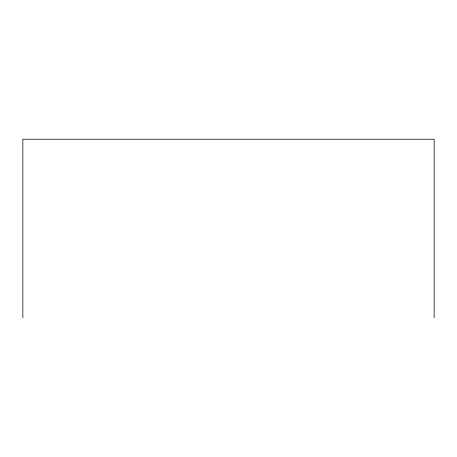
<?xml version="1.0" encoding="UTF-8"?>
<svg xmlns="http://www.w3.org/2000/svg" width="457" height="457" viewBox="0 0 457 457"><rect width="100%" height="100%" fill="white"/><g stroke="black" fill="none" stroke-linecap="round" stroke-linejoin="round"><path stroke-width="0.69" d="M434.15 317.769L434.15 139.231L22.85 139.231L22.85 317.769"/></g></svg>
